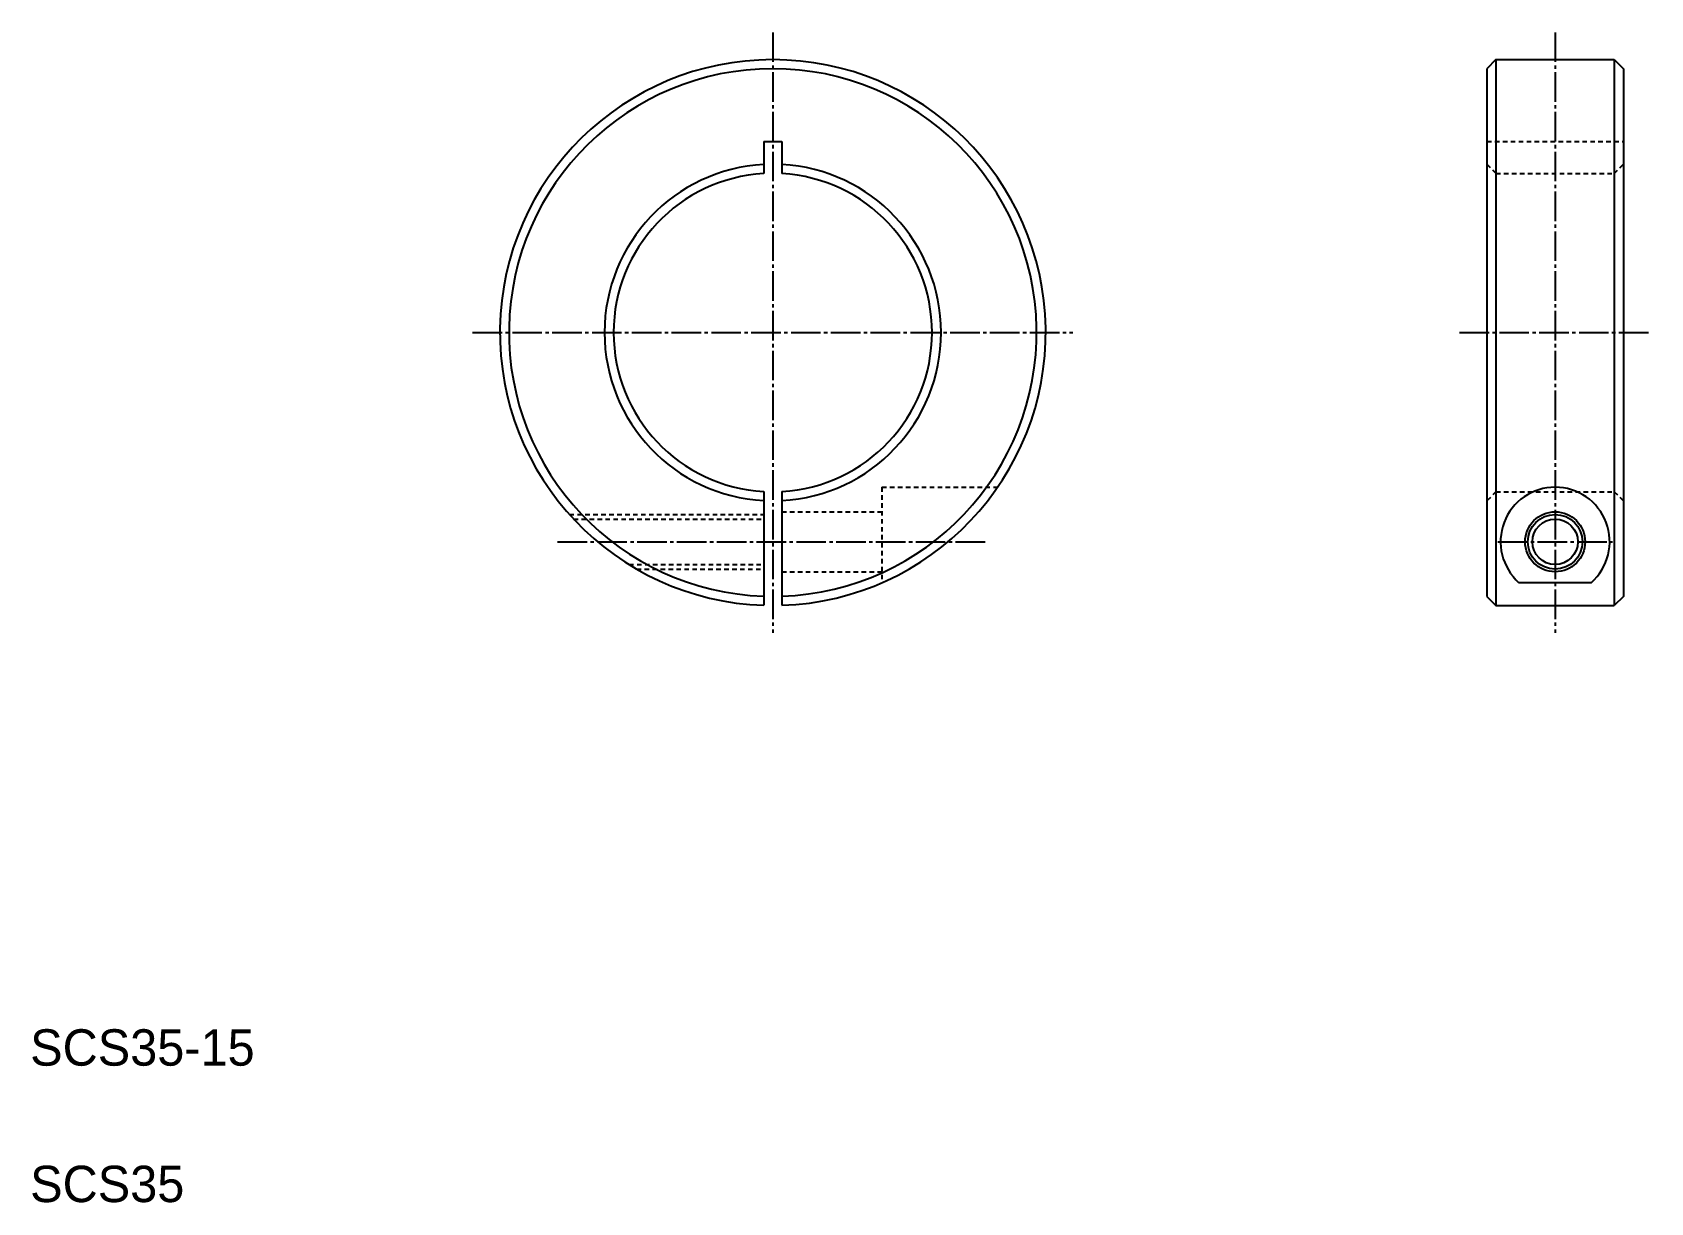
# Model space of a CAD drawing. Extents: x 10 to 188, y 10 to 139.
import ezdxf

# ---------------------------------------------------------------- set-up
doc = ezdxf.new("R2010")
doc.units = 0
doc.header["$LTSCALE"] = 0.25
doc.linetypes.add('CENTER', pattern=[17.5, 13, -1.5, 1.5, -1.5])
doc.linetypes.add('DASHED', pattern=[3.5, 2, -1.5])
doc.layers.get('0').update_dxf_attribs({"linetype": 'CONTINUOUS'})
doc.layers.add('CENTER', color=1, linetype='CENTER')

msp = doc.modelspace()

# ---------------------------------------------------------------- linework, layer by layer
at = {"color": 7, "linetype": 'CONTINUOUS'}
for p, q in [((171.14, 135.59), (170.14, 134.59)), ((171.14, 135.59), (171.14, 75.59)), ((171.14, 135.59), (184.14, 135.59)), ((184.14, 135.59), (184.14, 75.59)), ((184.14, 135.59), (185.14, 134.59)), ((170.14, 134.59), (170.14, 76.59)), ((185.14, 134.59), (185.14, 76.59)), ((90.64, 126.59), (90.64, 123.06)), ((90.64, 126.59), (92.64, 126.59)), ((92.64, 126.59), (92.64, 123.06)), ((90.64, 88.12), (90.64, 75.61)), ((92.64, 88.12), (92.64, 75.61)), ((170.14, 76.59), (171.14, 75.59)), ((173.67, 78.1), (181.61, 78.1)), ((185.14, 76.59), (184.14, 75.59)), ((171.14, 75.59), (184.14, 75.59))]:
    msp.add_line(p, q, dxfattribs=at)
at = {"color": 3, "linetype": 'DASHED'}
for p, q in [((170.14, 126.59), (185.14, 126.59)), ((170.14, 124.09), (171.14, 123.09)), ((171.14, 123.09), (184.14, 123.09)), ((184.14, 123.09), (185.14, 124.09)), ((103.64, 88.59), (116.36, 88.59)), ((103.64, 88.59), (103.64, 78.1)), ((171.14, 88.09), (170.14, 87.09)), ((171.14, 88.09), (184.14, 88.09)), ((185.14, 87.09), (184.14, 88.09)), ((69.28, 85.59), (90.64, 85.59)), ((92.64, 85.89), (103.64, 85.89)), ((69.74, 85.09), (90.64, 85.09)), ((75.84, 80.09), (90.64, 80.09)), ((76.67, 79.59), (90.64, 79.59)), ((92.64, 79.29), (103.64, 79.29))]:
    msp.add_line(p, q, dxfattribs=at)
for p, q in [((184.14, 120.59), (184.14, 120.59)), ((184.14, 105.59), (184.14, 105.59))]:
    msp.add_line(p, q)
at = {"color": 7, "linetype": 'CONTINUOUS'}
for radius in [3.3, 2.5]:
    msp.add_circle((177.64, 82.59), radius, dxfattribs=at)
at = {"color": 3, "linetype": 'CONTINUOUS'}
msp.add_circle((177.64, 82.59), 3, dxfattribs=at)
at = {"color": 7, "linetype": 'CONTINUOUS'}
for centre, radius, start, end in [((91.64, 105.59), 30, 271.9102, 268.0898), ((91.64, 105.59), 29, 271.9761, 268.0239), ((91.64, 105.59), 18.5, 93.0986, 266.9014), ((91.64, 105.59), 17.5, 93.2758, 266.7242), ((91.64, 105.59), 18.5, 273.0986, 86.9014), ((91.64, 105.59), 17.5, 273.2758, 86.7242), ((177.64, 82.59), 6, 311.4752, 228.5248)]:
    msp.add_arc(centre, radius, start, end, dxfattribs=at)
at = {"layer": 'CENTER', "color": 1, "linetype": 'CENTER'}
for p, q in [((91.64, 138.59), (91.64, 72.59)), ((177.64, 138.59), (177.64, 72.59)), ((58.64, 105.59), (124.64, 105.59)), ((167.14, 105.59), (188.14, 105.59)), ((67.98, 82.59), (115.3, 82.59)), ((171.34, 82.59), (183.94, 82.59))]:
    msp.add_line(p, q, dxfattribs=at)

# ---------------------------------------------------------------- texts
for s, p in [('SCS35-15', (10, 25)), ('SCS35', (10, 10))]:
    msp.add_text(s, height=4).set_placement(p)

doc.saveas('drawing.dxf')
